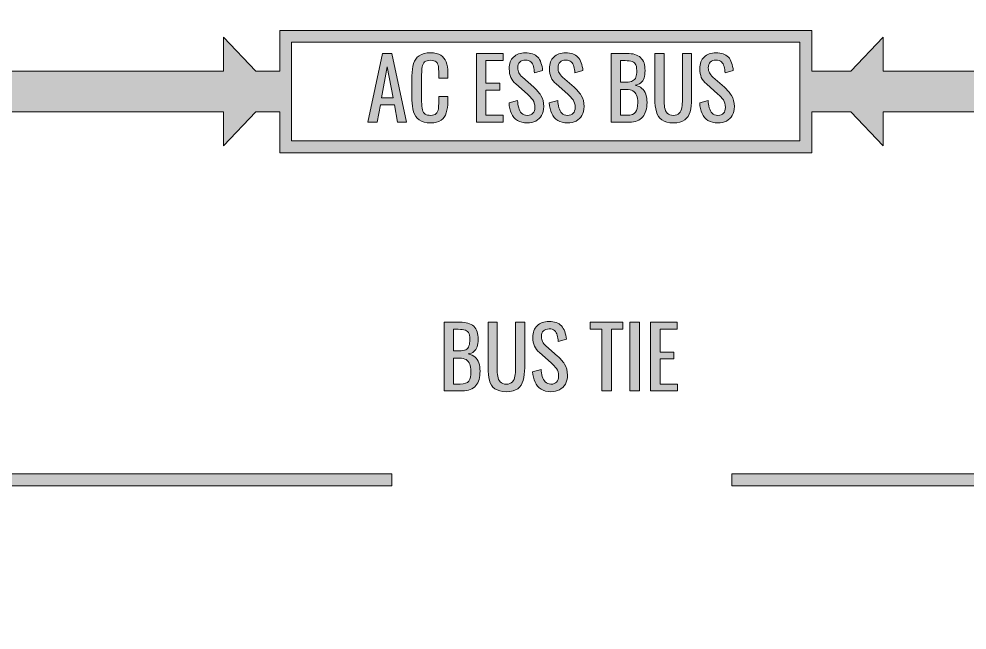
# Model space of a CAD drawing. Header units: inches. Extents: x 290.3 to 322.7, y 391.4 to 401.6.
# Drawn here: x 303.33 to 308.9, y 394.83 to 398.43 of the extents above; entities that cross this region are included whole.
import ezdxf

# ---------------------------------------------------------------- set-up
doc = ezdxf.new("R2010")
doc.units = ezdxf.units.IN
doc.header["$MEASUREMENT"] = 0
doc.layers.add('LINES', color=7, linetype='Continuous')
doc.layers.add('TEXT', color=7, linetype='Continuous')

# ---------------------------------------------------------------- blocks, each defined once
blk = doc.blocks.new('block 255')
at = {"layer": 'LINES'}
h = blk.add_hatch(color=7, dxfattribs=at)
h.dxf.hatch_style = 2
h.paths.add_polyline_path([(314.1815, 397.88), (314.91, 397.88), (314.91, 397.64), (316.35, 397.64), (316.35, 395.75), (307.52, 395.75), (307.52, 395.68), (316.35, 395.68), (316.35, 395.22), (315.44, 395.22), (315.44, 394.83), (315.51, 394.83), (315.51, 395.15), (317.44, 395.15), (317.44, 394.83), (317.51, 394.83), (317.51, 395.22), (316.6, 395.22), (316.6, 397.64), (318.04, 397.64), (318.04, 398.36), (316.6, 398.36), (316.6, 399.09), (316.83, 399.09), (316.48, 399.42), (316.12, 399.09), (316.35, 399.09), (316.35, 398.36), (314.91, 398.36), (314.91, 398.12), (314.1815, 398.12)])
h.paths.add_polyline_path([(312.1815, 398.12), (308.41, 398.12), (308.41, 398.32), (308.22, 398.12), (307.99, 398.12), (307.99, 398.36), (304.86, 398.36), (304.86, 398.12), (304.72, 398.12), (304.53, 398.32), (304.53, 398.12), (298.15, 398.12), (298.15, 398.36), (296.71, 398.36), (296.71, 399.08), (296.95, 399.08), (296.58, 399.43), (296.21, 399.08), (296.46, 399.08), (296.46, 398.36), (295.02, 398.36), (295.02, 397.64), (296.46, 397.64), (296.46, 395.22), (295.55, 395.22), (295.55, 394.83), (295.62, 394.83), (295.62, 395.15), (297.55, 395.15), (297.55, 394.83), (297.62, 394.83), (297.62, 395.22), (296.71, 395.22), (296.71, 395.68), (305.52, 395.68), (305.52, 395.75), (296.71, 395.75), (296.71, 397.64), (298.15, 397.64), (298.15, 397.88), (304.53, 397.88), (304.53, 397.68), (304.72, 397.88), (304.86, 397.88), (304.86, 397.64), (307.99, 397.64), (307.99, 397.88), (308.22, 397.88), (308.41, 397.68), (308.41, 397.88), (312.1815, 397.88)])
h.paths.add_polyline_path([(298.08, 397.71), (295.09, 397.71), (295.09, 398.29), (298.08, 398.29)])
h.paths.add_polyline_path([(307.92, 397.71), (304.93, 397.71), (304.93, 398.29), (307.92, 398.29)])
h.paths.add_polyline_path([(314.98, 397.71), (314.98, 398.29), (317.97, 398.29), (317.97, 397.71)])
at = {"layer": 'LINES', "lineweight": 0}
for points in [[(312.1815, 398.12), (308.41, 398.12), (308.41, 398.32), (308.22, 398.12), (307.99, 398.12), (307.99, 398.36), (304.86, 398.36), (304.86, 398.12), (304.72, 398.12), (304.53, 398.32), (304.53, 398.12), (298.15, 398.12)], [(296.71, 395.68), (305.52, 395.68), (305.52, 395.75), (296.71, 395.75)], [(298.15, 397.88), (304.53, 397.88), (304.53, 397.68), (304.72, 397.88), (304.86, 397.88), (304.86, 397.64), (307.99, 397.64), (307.99, 397.88), (308.22, 397.88), (308.41, 397.68), (308.41, 397.88), (312.1815, 397.88), (312.1815, 398.12)], [(316.35, 395.75), (307.52, 395.75), (307.52, 395.68), (316.35, 395.68)], [(307.92, 397.71), (304.93, 397.71), (304.93, 398.29), (307.92, 398.29), (307.92, 397.71)]]:
    blk.add_lwpolyline(points, dxfattribs=at)
blk = doc.blocks.new('block 254')
at = {"layer": 'LINES'}
blk.add_blockref('block 255', (0, 0), dxfattribs=at)
blk = doc.blocks.new('block 253')
at = {"layer": 'LINES'}
blk.add_blockref('block 254', (0, 0), dxfattribs=at)
blk = doc.blocks.new('block 252')
at = {"layer": 'LINES'}
blk.add_blockref('block 253', (0, 0), dxfattribs=at)
blk = doc.blocks.new('block 267')
at = {"layer": 'TEXT'}
h = blk.add_hatch(color=7, dxfattribs=at)
h.dxf.hatch_style = 2
h.paths.add_polyline_path([(305.3789, 397.8198), (305.4653, 398.2246), (305.5195, 398.2246), (305.606, 397.8198), (305.5527, 397.8198), (305.5342, 397.9219), (305.4517, 397.9219), (305.4321, 397.8198)])
h.paths.add_polyline_path([(305.459, 397.9624), (305.5269, 397.9624), (305.4927, 398.145)])
h = blk.add_hatch(color=7, dxfattribs=at)
h.dxf.hatch_style = 2
edge = h.paths.add_edge_path()
edge.add_spline(control_points=[(305.7466, 397.8154), (305.7183, 397.8154), (305.6958, 397.8213), (305.6802, 397.8335), (305.6641, 397.8452), (305.6533, 397.8613), (305.647, 397.8818), (305.6406, 397.9023), (305.6377, 397.9248), (305.6377, 397.9497), (305.6377, 397.9497), (305.6377, 398.0928), (305.6377, 398.0928), (305.6377, 398.1201), (305.6406, 398.144), (305.647, 398.1646), (305.6533, 398.1846), (305.6641, 398.2002), (305.6802, 398.2114), (305.6958, 398.2227), (305.7183, 398.2285), (305.7466, 398.2285), (305.772, 398.2285), (305.792, 398.2236), (305.8071, 398.2144), (305.8218, 398.2051), (305.8325, 398.1919), (305.8389, 398.1743), (305.8457, 398.1572), (305.8486, 398.1362), (305.8486, 398.1118), (305.8486, 398.1118), (305.8486, 398.0796), (305.8486, 398.0796), (305.8486, 398.0796), (305.7954, 398.0796), (305.7954, 398.0796), (305.7954, 398.0796), (305.7954, 398.1084), (305.7954, 398.1084), (305.7954, 398.1235), (305.7944, 398.1367), (305.793, 398.1479), (305.7915, 398.1597), (305.7876, 398.1685), (305.7808, 398.1748), (305.7739, 398.1812), (305.7627, 398.1841), (305.7471, 398.1841), (305.7314, 398.1841), (305.7197, 398.1807), (305.7124, 398.1743), (305.7051, 398.1675), (305.7002, 398.1577), (305.6982, 398.145), (305.6958, 398.1328), (305.6948, 398.1182), (305.6948, 398.1016), (305.6948, 398.1016), (305.6948, 397.9409), (305.6948, 397.9409), (305.6948, 397.9204), (305.6963, 397.9043), (305.6997, 397.8926), (305.7031, 397.8809), (305.7085, 397.8726), (305.7163, 397.8672), (305.7241, 397.8623), (305.7344, 397.8599), (305.7471, 397.8599), (305.7627, 397.8599), (305.7734, 397.8633), (305.7803, 397.8701), (305.7871, 397.877), (305.791, 397.8862), (305.793, 397.8984), (305.7944, 397.9102), (305.7954, 397.9243), (305.7954, 397.9404), (305.7954, 397.9404), (305.7954, 397.9702), (305.7954, 397.9702), (305.7954, 397.9702), (305.8486, 397.9702), (305.8486, 397.9702), (305.8486, 397.9702), (305.8486, 397.9404), (305.8486, 397.9404), (305.8486, 397.9155), (305.8457, 397.894), (305.8398, 397.875), (305.834, 397.8564), (305.8232, 397.8418), (305.8086, 397.8311), (305.7939, 397.8208), (305.7734, 397.8154), (305.7466, 397.8154)], knot_values=[0, 0, 0, 0, 1, 1, 1, 2, 2, 2, 3, 3, 3, 4, 4, 4, 5, 5, 5, 6, 6, 6, 7, 7, 7, 8, 8, 8, 9, 9, 9, 10, 10, 10, 11, 11, 11, 12, 12, 12, 13, 13, 13, 14, 14, 14, 15, 15, 15, 16, 16, 16, 17, 17, 17, 18, 18, 18, 19, 19, 19, 20, 20, 20, 21, 21, 21, 22, 22, 22, 23, 23, 23, 24, 24, 24, 25, 25, 25, 26, 26, 26, 27, 27, 27, 28, 28, 28, 29, 29, 29, 30, 30, 30, 31, 31, 31, 32, 32, 32, 32], degree=3, periodic=0)
h = blk.add_hatch(color=7, dxfattribs=at)
h.dxf.hatch_style = 2
h.paths.add_polyline_path([(306.0176, 397.8198), (306.0176, 398.2246), (306.1738, 398.2246), (306.1738, 398.1826), (306.0732, 398.1826), (306.0732, 398.0488), (306.1553, 398.0488), (306.1553, 398.0088), (306.0732, 398.0088), (306.0732, 397.8604), (306.1748, 397.8604), (306.1748, 397.8198)])
h = blk.add_hatch(color=7, dxfattribs=at)
h.dxf.hatch_style = 2
edge = h.paths.add_edge_path()
edge.add_spline(control_points=[(306.3164, 397.8154), (306.293, 397.8154), (306.2734, 397.8203), (306.2578, 397.8306), (306.2422, 397.8403), (306.2305, 397.854), (306.2227, 397.8716), (306.2148, 397.8896), (306.21, 397.9102), (306.209, 397.9331), (306.209, 397.9331), (306.2588, 397.9468), (306.2588, 397.9468), (306.2598, 397.9326), (306.2617, 397.9185), (306.2656, 397.9053), (306.2686, 397.8921), (306.2744, 397.8809), (306.2822, 397.8726), (306.291, 397.8643), (306.3018, 397.8599), (306.3164, 397.8599), (306.3311, 397.8599), (306.3418, 397.8638), (306.3496, 397.8721), (306.3574, 397.8804), (306.3604, 397.8921), (306.3604, 397.9072), (306.3604, 397.9258), (306.3564, 397.9404), (306.3486, 397.9517), (306.3398, 397.9629), (306.3291, 397.9741), (306.3164, 397.9854), (306.3164, 397.9854), (306.249, 398.0454), (306.249, 398.0454), (306.2354, 398.0571), (306.2256, 398.0698), (306.2188, 398.0835), (306.2129, 398.0972), (306.21, 398.1143), (306.21, 398.1348), (306.21, 398.1646), (306.2178, 398.1875), (306.2354, 398.2036), (306.252, 398.2202), (306.2754, 398.2285), (306.3047, 398.2285), (306.3203, 398.2285), (306.335, 398.2261), (306.3467, 398.2222), (306.3594, 398.2178), (306.3691, 398.2114), (306.3779, 398.2026), (306.3857, 398.1943), (306.3926, 398.1831), (306.3965, 398.1699), (306.4014, 398.1567), (306.4053, 398.1416), (306.4062, 398.124), (306.4062, 398.124), (306.3584, 398.1108), (306.3584, 398.1108), (306.3574, 398.124), (306.3555, 398.1362), (306.3525, 398.1475), (306.3496, 398.1587), (306.3447, 398.168), (306.3369, 398.1748), (306.3291, 398.1816), (306.3184, 398.1851), (306.3047, 398.1851), (306.291, 398.1851), (306.2803, 398.1812), (306.2715, 398.1733), (306.2637, 398.166), (306.2598, 398.1548), (306.2598, 398.1401), (306.2598, 398.1279), (306.2627, 398.1177), (306.2666, 398.1099), (306.2705, 398.1021), (306.2773, 398.0938), (306.2871, 398.0854), (306.2871, 398.0854), (306.3555, 398.0254), (306.3555, 398.0254), (306.3701, 398.0122), (306.3838, 397.9961), (306.3955, 397.9775), (306.4072, 397.959), (306.4131, 397.937), (306.4131, 397.9116), (306.4131, 397.8916), (306.4092, 397.8745), (306.4004, 397.8599), (306.3926, 397.8457), (306.3809, 397.8345), (306.3662, 397.8267), (306.3516, 397.8193), (306.335, 397.8154), (306.3164, 397.8154)], knot_values=[0, 0, 0, 0, 1, 1, 1, 2, 2, 2, 3, 3, 3, 4, 4, 4, 5, 5, 5, 6, 6, 6, 7, 7, 7, 8, 8, 8, 9, 9, 9, 10, 10, 10, 11, 11, 11, 12, 12, 12, 13, 13, 13, 14, 14, 14, 15, 15, 15, 16, 16, 16, 17, 17, 17, 18, 18, 18, 19, 19, 19, 20, 20, 20, 21, 21, 21, 22, 22, 22, 23, 23, 23, 24, 24, 24, 25, 25, 25, 26, 26, 26, 27, 27, 27, 28, 28, 28, 29, 29, 29, 30, 30, 30, 31, 31, 31, 32, 32, 32, 33, 33, 33, 34, 34, 34, 34], degree=3, periodic=0)
h = blk.add_hatch(color=7, dxfattribs=at)
h.dxf.hatch_style = 2
edge = h.paths.add_edge_path()
edge.add_spline(control_points=[(306.5527, 397.8154), (306.5293, 397.8154), (306.5107, 397.8203), (306.4951, 397.8306), (306.4795, 397.8403), (306.4678, 397.854), (306.46, 397.8716), (306.4512, 397.8896), (306.4473, 397.9102), (306.4453, 397.9331), (306.4453, 397.9331), (306.4951, 397.9468), (306.4951, 397.9468), (306.4961, 397.9326), (306.499, 397.9185), (306.502, 397.9053), (306.5059, 397.8921), (306.5117, 397.8809), (306.5195, 397.8726), (306.5273, 397.8643), (306.5391, 397.8599), (306.5527, 397.8599), (306.5674, 397.8599), (306.5791, 397.8638), (306.5859, 397.8721), (306.5938, 397.8804), (306.5977, 397.8921), (306.5977, 397.9072), (306.5977, 397.9258), (306.5938, 397.9404), (306.585, 397.9517), (306.5771, 397.9629), (306.5664, 397.9741), (306.5537, 397.9854), (306.5537, 397.9854), (306.4854, 398.0454), (306.4854, 398.0454), (306.4727, 398.0571), (306.4619, 398.0698), (306.4561, 398.0835), (306.4492, 398.0972), (306.4463, 398.1143), (306.4463, 398.1348), (306.4463, 398.1646), (306.4551, 398.1875), (306.4717, 398.2036), (306.4893, 398.2202), (306.5117, 398.2285), (306.542, 398.2285), (306.5576, 398.2285), (306.5713, 398.2261), (306.584, 398.2222), (306.5957, 398.2178), (306.6064, 398.2114), (306.6143, 398.2026), (306.6221, 398.1943), (306.6289, 398.1831), (306.6338, 398.1699), (306.6387, 398.1567), (306.6416, 398.1416), (306.6436, 398.124), (306.6436, 398.124), (306.5957, 398.1108), (306.5957, 398.1108), (306.5947, 398.124), (306.5928, 398.1362), (306.5898, 398.1475), (306.5869, 398.1587), (306.5811, 398.168), (306.5742, 398.1748), (306.5664, 398.1816), (306.5557, 398.1851), (306.542, 398.1851), (306.5273, 398.1851), (306.5166, 398.1812), (306.5088, 398.1733), (306.501, 398.166), (306.4971, 398.1548), (306.4971, 398.1401), (306.4971, 398.1279), (306.499, 398.1177), (306.5029, 398.1099), (306.5078, 398.1021), (306.5146, 398.0938), (306.5234, 398.0854), (306.5234, 398.0854), (306.5918, 398.0254), (306.5918, 398.0254), (306.6074, 398.0122), (306.6211, 397.9961), (306.6328, 397.9775), (306.6445, 397.959), (306.6504, 397.937), (306.6504, 397.9116), (306.6504, 397.8916), (306.6455, 397.8745), (306.6377, 397.8599), (306.6289, 397.8457), (306.6182, 397.8345), (306.6035, 397.8267), (306.5889, 397.8193), (306.5723, 397.8154), (306.5527, 397.8154)], knot_values=[0, 0, 0, 0, 1, 1, 1, 2, 2, 2, 3, 3, 3, 4, 4, 4, 5, 5, 5, 6, 6, 6, 7, 7, 7, 8, 8, 8, 9, 9, 9, 10, 10, 10, 11, 11, 11, 12, 12, 12, 13, 13, 13, 14, 14, 14, 15, 15, 15, 16, 16, 16, 17, 17, 17, 18, 18, 18, 19, 19, 19, 20, 20, 20, 21, 21, 21, 22, 22, 22, 23, 23, 23, 24, 24, 24, 25, 25, 25, 26, 26, 26, 27, 27, 27, 28, 28, 28, 29, 29, 29, 30, 30, 30, 31, 31, 31, 32, 32, 32, 33, 33, 33, 34, 34, 34, 34], degree=3, periodic=0)
h = blk.add_hatch(color=7, dxfattribs=at)
h.dxf.hatch_style = 2
edge = h.paths.add_edge_path()
edge.add_spline(control_points=[(306.8086, 397.8198), (306.8086, 397.8198), (306.8086, 398.2246), (306.8086, 398.2246), (306.8086, 398.2246), (306.9014, 398.2246), (306.9014, 398.2246), (306.9199, 398.2246), (306.9355, 398.2227), (306.9492, 398.2188), (306.9619, 398.2148), (306.9736, 398.2085), (306.9824, 398.2002), (306.9912, 398.1919), (306.998, 398.1816), (307.0029, 398.1685), (307.0068, 398.1558), (307.0088, 398.1406), (307.0088, 398.1235), (307.0088, 398.1064), (307.0068, 398.0923), (307.0029, 398.0801), (306.999, 398.0679), (306.9922, 398.0581), (306.9834, 398.0513), (306.9756, 398.0444), (306.9648, 398.04), (306.9512, 398.0376), (306.9678, 398.0342), (306.9805, 398.0278), (306.9902, 398.019), (307.001, 398.0103), (307.0078, 397.999), (307.0127, 397.9849), (307.0176, 397.9712), (307.0205, 397.9546), (307.0205, 397.9355), (307.0205, 397.918), (307.0186, 397.9023), (307.0137, 397.8877), (307.0098, 397.8735), (307.0039, 397.8613), (306.9951, 397.8516), (306.9873, 397.8413), (306.9756, 397.8335), (306.9629, 397.8281), (306.9492, 397.8228), (306.9346, 397.8198), (306.916, 397.8198), (306.916, 397.8198), (306.8086, 397.8198), (306.8086, 397.8198)], knot_values=[0, 0, 0, 0, 1, 1, 1, 2, 2, 2, 3, 3, 3, 4, 4, 4, 5, 5, 5, 6, 6, 6, 7, 7, 7, 8, 8, 8, 9, 9, 9, 10, 10, 10, 11, 11, 11, 12, 12, 12, 13, 13, 13, 14, 14, 14, 15, 15, 15, 16, 16, 16, 17, 17, 17, 17], degree=3, periodic=0)
edge = h.paths.add_edge_path()
edge.add_spline(control_points=[(306.8643, 398.0557), (306.8643, 398.0557), (306.8984, 398.0557), (306.8984, 398.0557), (306.9141, 398.0557), (306.9268, 398.0581), (306.9355, 398.0625), (306.9443, 398.0669), (306.9512, 398.0742), (306.9551, 398.0845), (306.958, 398.0942), (306.96, 398.1074), (306.96, 398.1235), (306.96, 398.1421), (306.957, 398.1553), (306.9512, 398.1641), (306.9463, 398.1724), (306.9375, 398.1772), (306.9248, 398.1797), (306.9131, 398.1816), (306.8975, 398.1826), (306.8779, 398.1826), (306.8779, 398.1826), (306.8643, 398.1826), (306.8643, 398.1826), (306.8643, 398.1826), (306.8643, 398.0557), (306.8643, 398.0557)], knot_values=[0, 0, 0, 0, 1, 1, 1, 2, 2, 2, 3, 3, 3, 4, 4, 4, 5, 5, 5, 6, 6, 6, 7, 7, 7, 8, 8, 8, 9, 9, 9, 9], degree=3, periodic=0)
edge = h.paths.add_edge_path()
edge.add_spline(control_points=[(306.8643, 397.8604), (306.8643, 397.8604), (306.9023, 397.8604), (306.9023, 397.8604), (306.9277, 397.8604), (306.9453, 397.8662), (306.9531, 397.8779), (306.9619, 397.8901), (306.9658, 397.9092), (306.9658, 397.9355), (306.9658, 397.9521), (306.9639, 397.9668), (306.959, 397.978), (306.9551, 397.9897), (306.9473, 397.998), (306.9375, 398.0039), (306.9277, 398.0098), (306.915, 398.0127), (306.8984, 398.0127), (306.8984, 398.0127), (306.8643, 398.0127), (306.8643, 398.0127), (306.8643, 398.0127), (306.8643, 397.8604), (306.8643, 397.8604)], knot_values=[0, 0, 0, 0, 1, 1, 1, 2, 2, 2, 3, 3, 3, 4, 4, 4, 5, 5, 5, 6, 6, 6, 7, 7, 7, 8, 8, 8, 8], degree=3, periodic=0)
h = blk.add_hatch(color=7, dxfattribs=at)
h.dxf.hatch_style = 2
edge = h.paths.add_edge_path()
edge.add_spline(control_points=[(307.1748, 397.8154), (307.1455, 397.8154), (307.123, 397.8213), (307.1074, 397.833), (307.0918, 397.8447), (307.0811, 397.8608), (307.0752, 397.8818), (307.0693, 397.9033), (307.0664, 397.9282), (307.0664, 397.9565), (307.0664, 397.9565), (307.0664, 398.2246), (307.0664, 398.2246), (307.0664, 398.2246), (307.1211, 398.2246), (307.1211, 398.2246), (307.1211, 398.2246), (307.1211, 397.9536), (307.1211, 397.9536), (307.1211, 397.9365), (307.1221, 397.9204), (307.124, 397.9062), (307.127, 397.8921), (307.1318, 397.8809), (307.1396, 397.8726), (307.1475, 397.8638), (307.1592, 397.8599), (307.1748, 397.8599), (307.1904, 397.8599), (307.2031, 397.8638), (307.21, 397.8726), (307.2178, 397.8809), (307.2227, 397.8921), (307.2256, 397.9062), (307.2275, 397.9204), (307.2285, 397.9365), (307.2285, 397.9536), (307.2285, 397.9536), (307.2285, 398.2246), (307.2285, 398.2246), (307.2285, 398.2246), (307.2822, 398.2246), (307.2822, 398.2246), (307.2822, 398.2246), (307.2822, 397.9565), (307.2822, 397.9565), (307.2822, 397.9282), (307.2793, 397.9033), (307.2734, 397.8818), (307.2686, 397.8608), (307.2578, 397.8447), (307.2422, 397.833), (307.2266, 397.8213), (307.2041, 397.8154), (307.1748, 397.8154)], knot_values=[0, 0, 0, 0, 1, 1, 1, 2, 2, 2, 3, 3, 3, 4, 4, 4, 5, 5, 5, 6, 6, 6, 7, 7, 7, 8, 8, 8, 9, 9, 9, 10, 10, 10, 11, 11, 11, 12, 12, 12, 13, 13, 13, 14, 14, 14, 15, 15, 15, 16, 16, 16, 17, 17, 17, 18, 18, 18, 18], degree=3, periodic=0)
h = blk.add_hatch(color=7, dxfattribs=at)
h.dxf.hatch_style = 2
edge = h.paths.add_edge_path()
edge.add_spline(control_points=[(307.4375, 397.8154), (307.4141, 397.8154), (307.3945, 397.8203), (307.3789, 397.8306), (307.3633, 397.8403), (307.3516, 397.854), (307.3438, 397.8716), (307.3359, 397.8896), (307.3311, 397.9102), (307.3301, 397.9331), (307.3301, 397.9331), (307.3799, 397.9468), (307.3799, 397.9468), (307.3809, 397.9326), (307.3828, 397.9185), (307.3867, 397.9053), (307.3896, 397.8921), (307.3955, 397.8809), (307.4033, 397.8726), (307.4121, 397.8643), (307.4229, 397.8599), (307.4375, 397.8599), (307.4521, 397.8599), (307.4629, 397.8638), (307.4707, 397.8721), (307.4785, 397.8804), (307.4814, 397.8921), (307.4814, 397.9072), (307.4814, 397.9258), (307.4775, 397.9404), (307.4697, 397.9517), (307.4609, 397.9629), (307.4502, 397.9741), (307.4375, 397.9854), (307.4375, 397.9854), (307.3701, 398.0454), (307.3701, 398.0454), (307.3564, 398.0571), (307.3467, 398.0698), (307.3398, 398.0835), (307.334, 398.0972), (307.3311, 398.1143), (307.3311, 398.1348), (307.3311, 398.1646), (307.3389, 398.1875), (307.3564, 398.2036), (307.373, 398.2202), (307.3965, 398.2285), (307.4258, 398.2285), (307.4414, 398.2285), (307.4561, 398.2261), (307.4678, 398.2222), (307.4805, 398.2178), (307.4902, 398.2114), (307.499, 398.2026), (307.5068, 398.1943), (307.5137, 398.1831), (307.5176, 398.1699), (307.5225, 398.1567), (307.5264, 398.1416), (307.5273, 398.124), (307.5273, 398.124), (307.4795, 398.1108), (307.4795, 398.1108), (307.4785, 398.124), (307.4766, 398.1362), (307.4736, 398.1475), (307.4707, 398.1587), (307.4658, 398.168), (307.458, 398.1748), (307.4502, 398.1816), (307.4395, 398.1851), (307.4258, 398.1851), (307.4121, 398.1851), (307.4014, 398.1812), (307.3926, 398.1733), (307.3848, 398.166), (307.3809, 398.1548), (307.3809, 398.1401), (307.3809, 398.1279), (307.3838, 398.1177), (307.3877, 398.1099), (307.3916, 398.1021), (307.3984, 398.0938), (307.4082, 398.0854), (307.4082, 398.0854), (307.4766, 398.0254), (307.4766, 398.0254), (307.4912, 398.0122), (307.5049, 397.9961), (307.5166, 397.9775), (307.5283, 397.959), (307.5342, 397.937), (307.5342, 397.9116), (307.5342, 397.8916), (307.5303, 397.8745), (307.5215, 397.8599), (307.5137, 397.8457), (307.502, 397.8345), (307.4873, 397.8267), (307.4727, 397.8193), (307.4561, 397.8154), (307.4375, 397.8154)], knot_values=[0, 0, 0, 0, 1, 1, 1, 2, 2, 2, 3, 3, 3, 4, 4, 4, 5, 5, 5, 6, 6, 6, 7, 7, 7, 8, 8, 8, 9, 9, 9, 10, 10, 10, 11, 11, 11, 12, 12, 12, 13, 13, 13, 14, 14, 14, 15, 15, 15, 16, 16, 16, 17, 17, 17, 18, 18, 18, 19, 19, 19, 20, 20, 20, 21, 21, 21, 22, 22, 22, 23, 23, 23, 24, 24, 24, 25, 25, 25, 26, 26, 26, 27, 27, 27, 28, 28, 28, 29, 29, 29, 30, 30, 30, 31, 31, 31, 32, 32, 32, 33, 33, 33, 34, 34, 34, 34], degree=3, periodic=0)
at = {"layer": 'TEXT', "lineweight": 0}
for points in [[(305.3789, 397.8198), (305.4653, 398.2246), (305.5195, 398.2246), (305.606, 397.8198), (305.5527, 397.8198), (305.5342, 397.9219), (305.4517, 397.9219), (305.4321, 397.8198), (305.3789, 397.8198)], [(306.0176, 397.8198), (306.0176, 398.2246), (306.1738, 398.2246), (306.1738, 398.1826), (306.0732, 398.1826), (306.0732, 398.0488), (306.1553, 398.0488), (306.1553, 398.0088), (306.0732, 398.0088), (306.0732, 397.8604), (306.1748, 397.8604), (306.1748, 397.8198), (306.0176, 397.8198)], [(305.459, 397.9624), (305.5269, 397.9624), (305.4927, 398.145), (305.459, 397.9624)]]:
    blk.add_lwpolyline(points, dxfattribs=at)
for points, knots in [([(305.7466, 397.8154), (305.7183, 397.8154), (305.6958, 397.8213), (305.6802, 397.8335), (305.6641, 397.8452), (305.6533, 397.8613), (305.647, 397.8818), (305.6406, 397.9023), (305.6377, 397.9248), (305.6377, 397.9497), (305.6377, 397.9497), (305.6377, 398.0928), (305.6377, 398.0928), (305.6377, 398.1201), (305.6406, 398.144), (305.647, 398.1646), (305.6533, 398.1846), (305.6641, 398.2002), (305.6802, 398.2114), (305.6958, 398.2227), (305.7183, 398.2285), (305.7466, 398.2285), (305.772, 398.2285), (305.792, 398.2236), (305.8071, 398.2144), (305.8218, 398.2051), (305.8325, 398.1919), (305.8389, 398.1743), (305.8457, 398.1572), (305.8486, 398.1362), (305.8486, 398.1118), (305.8486, 398.1118), (305.8486, 398.0796), (305.8486, 398.0796), (305.8486, 398.0796), (305.7954, 398.0796), (305.7954, 398.0796), (305.7954, 398.0796), (305.7954, 398.1084), (305.7954, 398.1084), (305.7954, 398.1235), (305.7944, 398.1367), (305.793, 398.1479), (305.7915, 398.1597), (305.7876, 398.1685), (305.7808, 398.1748), (305.7739, 398.1812), (305.7627, 398.1841), (305.7471, 398.1841), (305.7314, 398.1841), (305.7197, 398.1807), (305.7124, 398.1743), (305.7051, 398.1675), (305.7002, 398.1577), (305.6982, 398.145), (305.6958, 398.1328), (305.6948, 398.1182), (305.6948, 398.1016), (305.6948, 398.1016), (305.6948, 397.9409), (305.6948, 397.9409), (305.6948, 397.9204), (305.6963, 397.9043), (305.6997, 397.8926), (305.7031, 397.8809), (305.7085, 397.8726), (305.7163, 397.8672), (305.7241, 397.8623), (305.7344, 397.8599), (305.7471, 397.8599), (305.7627, 397.8599), (305.7734, 397.8633), (305.7803, 397.8701), (305.7871, 397.877), (305.791, 397.8862), (305.793, 397.8984), (305.7944, 397.9102), (305.7954, 397.9243), (305.7954, 397.9404), (305.7954, 397.9404), (305.7954, 397.9702), (305.7954, 397.9702), (305.7954, 397.9702), (305.8486, 397.9702), (305.8486, 397.9702), (305.8486, 397.9702), (305.8486, 397.9404), (305.8486, 397.9404), (305.8486, 397.9155), (305.8457, 397.894), (305.8398, 397.875), (305.834, 397.8564), (305.8232, 397.8418), (305.8086, 397.8311), (305.7939, 397.8208), (305.7734, 397.8154), (305.7466, 397.8154)], [0, 0, 0, 0, 1, 1, 1, 2, 2, 2, 3, 3, 3, 4, 4, 4, 5, 5, 5, 6, 6, 6, 7, 7, 7, 8, 8, 8, 9, 9, 9, 10, 10, 10, 11, 11, 11, 12, 12, 12, 13, 13, 13, 14, 14, 14, 15, 15, 15, 16, 16, 16, 17, 17, 17, 18, 18, 18, 19, 19, 19, 20, 20, 20, 21, 21, 21, 22, 22, 22, 23, 23, 23, 24, 24, 24, 25, 25, 25, 26, 26, 26, 27, 27, 27, 28, 28, 28, 29, 29, 29, 30, 30, 30, 31, 31, 31, 32, 32, 32, 32]), ([(306.3164, 397.8154), (306.293, 397.8154), (306.2734, 397.8203), (306.2578, 397.8306), (306.2422, 397.8403), (306.2305, 397.854), (306.2227, 397.8716), (306.2148, 397.8896), (306.21, 397.9102), (306.209, 397.9331), (306.209, 397.9331), (306.2588, 397.9468), (306.2588, 397.9468), (306.2598, 397.9326), (306.2617, 397.9185), (306.2656, 397.9053), (306.2686, 397.8921), (306.2744, 397.8809), (306.2822, 397.8726), (306.291, 397.8643), (306.3018, 397.8599), (306.3164, 397.8599), (306.3311, 397.8599), (306.3418, 397.8638), (306.3496, 397.8721), (306.3574, 397.8804), (306.3604, 397.8921), (306.3604, 397.9072), (306.3604, 397.9258), (306.3564, 397.9404), (306.3486, 397.9517), (306.3398, 397.9629), (306.3291, 397.9741), (306.3164, 397.9854), (306.3164, 397.9854), (306.249, 398.0454), (306.249, 398.0454), (306.2354, 398.0571), (306.2256, 398.0698), (306.2188, 398.0835), (306.2129, 398.0972), (306.21, 398.1143), (306.21, 398.1348), (306.21, 398.1646), (306.2178, 398.1875), (306.2354, 398.2036), (306.252, 398.2202), (306.2754, 398.2285), (306.3047, 398.2285), (306.3203, 398.2285), (306.335, 398.2261), (306.3467, 398.2222), (306.3594, 398.2178), (306.3691, 398.2114), (306.3779, 398.2026), (306.3857, 398.1943), (306.3926, 398.1831), (306.3965, 398.1699), (306.4014, 398.1567), (306.4053, 398.1416), (306.4062, 398.124), (306.4062, 398.124), (306.3584, 398.1108), (306.3584, 398.1108), (306.3574, 398.124), (306.3555, 398.1362), (306.3525, 398.1475), (306.3496, 398.1587), (306.3447, 398.168), (306.3369, 398.1748), (306.3291, 398.1816), (306.3184, 398.1851), (306.3047, 398.1851), (306.291, 398.1851), (306.2803, 398.1812), (306.2715, 398.1733), (306.2637, 398.166), (306.2598, 398.1548), (306.2598, 398.1401), (306.2598, 398.1279), (306.2627, 398.1177), (306.2666, 398.1099), (306.2705, 398.1021), (306.2773, 398.0938), (306.2871, 398.0854), (306.2871, 398.0854), (306.3555, 398.0254), (306.3555, 398.0254), (306.3701, 398.0122), (306.3838, 397.9961), (306.3955, 397.9775), (306.4072, 397.959), (306.4131, 397.937), (306.4131, 397.9116), (306.4131, 397.8916), (306.4092, 397.8745), (306.4004, 397.8599), (306.3926, 397.8457), (306.3809, 397.8345), (306.3662, 397.8267), (306.3516, 397.8193), (306.335, 397.8154), (306.3164, 397.8154)], [0, 0, 0, 0, 1, 1, 1, 2, 2, 2, 3, 3, 3, 4, 4, 4, 5, 5, 5, 6, 6, 6, 7, 7, 7, 8, 8, 8, 9, 9, 9, 10, 10, 10, 11, 11, 11, 12, 12, 12, 13, 13, 13, 14, 14, 14, 15, 15, 15, 16, 16, 16, 17, 17, 17, 18, 18, 18, 19, 19, 19, 20, 20, 20, 21, 21, 21, 22, 22, 22, 23, 23, 23, 24, 24, 24, 25, 25, 25, 26, 26, 26, 27, 27, 27, 28, 28, 28, 29, 29, 29, 30, 30, 30, 31, 31, 31, 32, 32, 32, 33, 33, 33, 34, 34, 34, 34]), ([(306.5527, 397.8154), (306.5293, 397.8154), (306.5107, 397.8203), (306.4951, 397.8306), (306.4795, 397.8403), (306.4678, 397.854), (306.46, 397.8716), (306.4512, 397.8896), (306.4473, 397.9102), (306.4453, 397.9331), (306.4453, 397.9331), (306.4951, 397.9468), (306.4951, 397.9468), (306.4961, 397.9326), (306.499, 397.9185), (306.502, 397.9053), (306.5059, 397.8921), (306.5117, 397.8809), (306.5195, 397.8726), (306.5273, 397.8643), (306.5391, 397.8599), (306.5527, 397.8599), (306.5674, 397.8599), (306.5791, 397.8638), (306.5859, 397.8721), (306.5938, 397.8804), (306.5977, 397.8921), (306.5977, 397.9072), (306.5977, 397.9258), (306.5938, 397.9404), (306.585, 397.9517), (306.5771, 397.9629), (306.5664, 397.9741), (306.5537, 397.9854), (306.5537, 397.9854), (306.4854, 398.0454), (306.4854, 398.0454), (306.4727, 398.0571), (306.4619, 398.0698), (306.4561, 398.0835), (306.4492, 398.0972), (306.4463, 398.1143), (306.4463, 398.1348), (306.4463, 398.1646), (306.4551, 398.1875), (306.4717, 398.2036), (306.4893, 398.2202), (306.5117, 398.2285), (306.542, 398.2285), (306.5576, 398.2285), (306.5713, 398.2261), (306.584, 398.2222), (306.5957, 398.2178), (306.6064, 398.2114), (306.6143, 398.2026), (306.6221, 398.1943), (306.6289, 398.1831), (306.6338, 398.1699), (306.6387, 398.1567), (306.6416, 398.1416), (306.6436, 398.124), (306.6436, 398.124), (306.5957, 398.1108), (306.5957, 398.1108), (306.5947, 398.124), (306.5928, 398.1362), (306.5898, 398.1475), (306.5869, 398.1587), (306.5811, 398.168), (306.5742, 398.1748), (306.5664, 398.1816), (306.5557, 398.1851), (306.542, 398.1851), (306.5273, 398.1851), (306.5166, 398.1812), (306.5088, 398.1733), (306.501, 398.166), (306.4971, 398.1548), (306.4971, 398.1401), (306.4971, 398.1279), (306.499, 398.1177), (306.5029, 398.1099), (306.5078, 398.1021), (306.5146, 398.0938), (306.5234, 398.0854), (306.5234, 398.0854), (306.5918, 398.0254), (306.5918, 398.0254), (306.6074, 398.0122), (306.6211, 397.9961), (306.6328, 397.9775), (306.6445, 397.959), (306.6504, 397.937), (306.6504, 397.9116), (306.6504, 397.8916), (306.6455, 397.8745), (306.6377, 397.8599), (306.6289, 397.8457), (306.6182, 397.8345), (306.6035, 397.8267), (306.5889, 397.8193), (306.5723, 397.8154), (306.5527, 397.8154)], [0, 0, 0, 0, 1, 1, 1, 2, 2, 2, 3, 3, 3, 4, 4, 4, 5, 5, 5, 6, 6, 6, 7, 7, 7, 8, 8, 8, 9, 9, 9, 10, 10, 10, 11, 11, 11, 12, 12, 12, 13, 13, 13, 14, 14, 14, 15, 15, 15, 16, 16, 16, 17, 17, 17, 18, 18, 18, 19, 19, 19, 20, 20, 20, 21, 21, 21, 22, 22, 22, 23, 23, 23, 24, 24, 24, 25, 25, 25, 26, 26, 26, 27, 27, 27, 28, 28, 28, 29, 29, 29, 30, 30, 30, 31, 31, 31, 32, 32, 32, 33, 33, 33, 34, 34, 34, 34]), ([(306.8086, 397.8198), (306.8086, 397.8198), (306.8086, 398.2246), (306.8086, 398.2246), (306.8086, 398.2246), (306.9014, 398.2246), (306.9014, 398.2246), (306.9199, 398.2246), (306.9355, 398.2227), (306.9492, 398.2188), (306.9619, 398.2148), (306.9736, 398.2085), (306.9824, 398.2002), (306.9912, 398.1919), (306.998, 398.1816), (307.0029, 398.1685), (307.0068, 398.1558), (307.0088, 398.1406), (307.0088, 398.1235), (307.0088, 398.1064), (307.0068, 398.0923), (307.0029, 398.0801), (306.999, 398.0679), (306.9922, 398.0581), (306.9834, 398.0513), (306.9756, 398.0444), (306.9648, 398.04), (306.9512, 398.0376), (306.9678, 398.0342), (306.9805, 398.0278), (306.9902, 398.019), (307.001, 398.0103), (307.0078, 397.999), (307.0127, 397.9849), (307.0176, 397.9712), (307.0205, 397.9546), (307.0205, 397.9355), (307.0205, 397.918), (307.0186, 397.9023), (307.0137, 397.8877), (307.0098, 397.8735), (307.0039, 397.8613), (306.9951, 397.8516), (306.9873, 397.8413), (306.9756, 397.8335), (306.9629, 397.8281), (306.9492, 397.8228), (306.9346, 397.8198), (306.916, 397.8198), (306.916, 397.8198), (306.8086, 397.8198), (306.8086, 397.8198)], [0, 0, 0, 0, 1, 1, 1, 2, 2, 2, 3, 3, 3, 4, 4, 4, 5, 5, 5, 6, 6, 6, 7, 7, 7, 8, 8, 8, 9, 9, 9, 10, 10, 10, 11, 11, 11, 12, 12, 12, 13, 13, 13, 14, 14, 14, 15, 15, 15, 16, 16, 16, 17, 17, 17, 17]), ([(306.8643, 398.0557), (306.8643, 398.0557), (306.8984, 398.0557), (306.8984, 398.0557), (306.9141, 398.0557), (306.9268, 398.0581), (306.9355, 398.0625), (306.9443, 398.0669), (306.9512, 398.0742), (306.9551, 398.0845), (306.958, 398.0942), (306.96, 398.1074), (306.96, 398.1235), (306.96, 398.1421), (306.957, 398.1553), (306.9512, 398.1641), (306.9463, 398.1724), (306.9375, 398.1772), (306.9248, 398.1797), (306.9131, 398.1816), (306.8975, 398.1826), (306.8779, 398.1826), (306.8779, 398.1826), (306.8643, 398.1826), (306.8643, 398.1826), (306.8643, 398.1826), (306.8643, 398.0557), (306.8643, 398.0557)], [0, 0, 0, 0, 1, 1, 1, 2, 2, 2, 3, 3, 3, 4, 4, 4, 5, 5, 5, 6, 6, 6, 7, 7, 7, 8, 8, 8, 9, 9, 9, 9]), ([(307.1748, 397.8154), (307.1455, 397.8154), (307.123, 397.8213), (307.1074, 397.833), (307.0918, 397.8447), (307.0811, 397.8608), (307.0752, 397.8818), (307.0693, 397.9033), (307.0664, 397.9282), (307.0664, 397.9565), (307.0664, 397.9565), (307.0664, 398.2246), (307.0664, 398.2246), (307.0664, 398.2246), (307.1211, 398.2246), (307.1211, 398.2246), (307.1211, 398.2246), (307.1211, 397.9536), (307.1211, 397.9536), (307.1211, 397.9365), (307.1221, 397.9204), (307.124, 397.9062), (307.127, 397.8921), (307.1318, 397.8809), (307.1396, 397.8726), (307.1475, 397.8638), (307.1592, 397.8599), (307.1748, 397.8599), (307.1904, 397.8599), (307.2031, 397.8638), (307.21, 397.8726), (307.2178, 397.8809), (307.2227, 397.8921), (307.2256, 397.9062), (307.2275, 397.9204), (307.2285, 397.9365), (307.2285, 397.9536), (307.2285, 397.9536), (307.2285, 398.2246), (307.2285, 398.2246), (307.2285, 398.2246), (307.2822, 398.2246), (307.2822, 398.2246), (307.2822, 398.2246), (307.2822, 397.9565), (307.2822, 397.9565), (307.2822, 397.9282), (307.2793, 397.9033), (307.2734, 397.8818), (307.2686, 397.8608), (307.2578, 397.8447), (307.2422, 397.833), (307.2266, 397.8213), (307.2041, 397.8154), (307.1748, 397.8154)], [0, 0, 0, 0, 1, 1, 1, 2, 2, 2, 3, 3, 3, 4, 4, 4, 5, 5, 5, 6, 6, 6, 7, 7, 7, 8, 8, 8, 9, 9, 9, 10, 10, 10, 11, 11, 11, 12, 12, 12, 13, 13, 13, 14, 14, 14, 15, 15, 15, 16, 16, 16, 17, 17, 17, 18, 18, 18, 18]), ([(307.4375, 397.8154), (307.4141, 397.8154), (307.3945, 397.8203), (307.3789, 397.8306), (307.3633, 397.8403), (307.3516, 397.854), (307.3438, 397.8716), (307.3359, 397.8896), (307.3311, 397.9102), (307.3301, 397.9331), (307.3301, 397.9331), (307.3799, 397.9468), (307.3799, 397.9468), (307.3809, 397.9326), (307.3828, 397.9185), (307.3867, 397.9053), (307.3896, 397.8921), (307.3955, 397.8809), (307.4033, 397.8726), (307.4121, 397.8643), (307.4229, 397.8599), (307.4375, 397.8599), (307.4521, 397.8599), (307.4629, 397.8638), (307.4707, 397.8721), (307.4785, 397.8804), (307.4814, 397.8921), (307.4814, 397.9072), (307.4814, 397.9258), (307.4775, 397.9404), (307.4697, 397.9517), (307.4609, 397.9629), (307.4502, 397.9741), (307.4375, 397.9854), (307.4375, 397.9854), (307.3701, 398.0454), (307.3701, 398.0454), (307.3564, 398.0571), (307.3467, 398.0698), (307.3398, 398.0835), (307.334, 398.0972), (307.3311, 398.1143), (307.3311, 398.1348), (307.3311, 398.1646), (307.3389, 398.1875), (307.3564, 398.2036), (307.373, 398.2202), (307.3965, 398.2285), (307.4258, 398.2285), (307.4414, 398.2285), (307.4561, 398.2261), (307.4678, 398.2222), (307.4805, 398.2178), (307.4902, 398.2114), (307.499, 398.2026), (307.5068, 398.1943), (307.5137, 398.1831), (307.5176, 398.1699), (307.5225, 398.1567), (307.5264, 398.1416), (307.5273, 398.124), (307.5273, 398.124), (307.4795, 398.1108), (307.4795, 398.1108), (307.4785, 398.124), (307.4766, 398.1362), (307.4736, 398.1475), (307.4707, 398.1587), (307.4658, 398.168), (307.458, 398.1748), (307.4502, 398.1816), (307.4395, 398.1851), (307.4258, 398.1851), (307.4121, 398.1851), (307.4014, 398.1812), (307.3926, 398.1733), (307.3848, 398.166), (307.3809, 398.1548), (307.3809, 398.1401), (307.3809, 398.1279), (307.3838, 398.1177), (307.3877, 398.1099), (307.3916, 398.1021), (307.3984, 398.0938), (307.4082, 398.0854), (307.4082, 398.0854), (307.4766, 398.0254), (307.4766, 398.0254), (307.4912, 398.0122), (307.5049, 397.9961), (307.5166, 397.9775), (307.5283, 397.959), (307.5342, 397.937), (307.5342, 397.9116), (307.5342, 397.8916), (307.5303, 397.8745), (307.5215, 397.8599), (307.5137, 397.8457), (307.502, 397.8345), (307.4873, 397.8267), (307.4727, 397.8193), (307.4561, 397.8154), (307.4375, 397.8154)], [0, 0, 0, 0, 1, 1, 1, 2, 2, 2, 3, 3, 3, 4, 4, 4, 5, 5, 5, 6, 6, 6, 7, 7, 7, 8, 8, 8, 9, 9, 9, 10, 10, 10, 11, 11, 11, 12, 12, 12, 13, 13, 13, 14, 14, 14, 15, 15, 15, 16, 16, 16, 17, 17, 17, 18, 18, 18, 19, 19, 19, 20, 20, 20, 21, 21, 21, 22, 22, 22, 23, 23, 23, 24, 24, 24, 25, 25, 25, 26, 26, 26, 27, 27, 27, 28, 28, 28, 29, 29, 29, 30, 30, 30, 31, 31, 31, 32, 32, 32, 33, 33, 33, 34, 34, 34, 34]), ([(306.8643, 397.8604), (306.8643, 397.8604), (306.9023, 397.8604), (306.9023, 397.8604), (306.9277, 397.8604), (306.9453, 397.8662), (306.9531, 397.8779), (306.9619, 397.8901), (306.9658, 397.9092), (306.9658, 397.9355), (306.9658, 397.9521), (306.9639, 397.9668), (306.959, 397.978), (306.9551, 397.9897), (306.9473, 397.998), (306.9375, 398.0039), (306.9277, 398.0098), (306.915, 398.0127), (306.8984, 398.0127), (306.8984, 398.0127), (306.8643, 398.0127), (306.8643, 398.0127), (306.8643, 398.0127), (306.8643, 397.8604), (306.8643, 397.8604)], [0, 0, 0, 0, 1, 1, 1, 2, 2, 2, 3, 3, 3, 4, 4, 4, 5, 5, 5, 6, 6, 6, 7, 7, 7, 8, 8, 8, 8])]:
    blk.add_open_spline(points, degree=3, knots=knots, dxfattribs=at)
blk = doc.blocks.new('block 268')
at = {"layer": 'TEXT'}
h = blk.add_hatch(color=7, dxfattribs=at)
h.dxf.hatch_style = 2
edge = h.paths.add_edge_path()
edge.add_spline(control_points=[(305.8267, 396.2378), (305.8267, 396.2378), (305.8267, 396.6426), (305.8267, 396.6426), (305.8267, 396.6426), (305.9194, 396.6426), (305.9194, 396.6426), (305.938, 396.6426), (305.9536, 396.6406), (305.9673, 396.6367), (305.9805, 396.6328), (305.9917, 396.6265), (306.001, 396.6182), (306.0098, 396.6099), (306.0166, 396.5996), (306.0205, 396.5864), (306.0254, 396.5737), (306.0273, 396.5586), (306.0273, 396.5415), (306.0273, 396.5244), (306.0254, 396.5103), (306.0205, 396.498), (306.0166, 396.4858), (306.0107, 396.4761), (306.002, 396.4692), (305.9937, 396.4624), (305.9829, 396.458), (305.9692, 396.4556), (305.9858, 396.4521), (305.999, 396.4458), (306.0088, 396.437), (306.0186, 396.4282), (306.0264, 396.417), (306.0312, 396.4028), (306.0361, 396.3892), (306.0381, 396.3726), (306.0381, 396.3535), (306.0381, 396.3359), (306.0361, 396.3203), (306.0322, 396.3057), (306.0283, 396.2915), (306.0215, 396.2793), (306.0137, 396.2695), (306.0049, 396.2593), (305.9941, 396.2515), (305.981, 396.2461), (305.9678, 396.2407), (305.9526, 396.2378), (305.9346, 396.2378), (305.9346, 396.2378), (305.8267, 396.2378), (305.8267, 396.2378)], knot_values=[0, 0, 0, 0, 1, 1, 1, 2, 2, 2, 3, 3, 3, 4, 4, 4, 5, 5, 5, 6, 6, 6, 7, 7, 7, 8, 8, 8, 9, 9, 9, 10, 10, 10, 11, 11, 11, 12, 12, 12, 13, 13, 13, 14, 14, 14, 15, 15, 15, 16, 16, 16, 17, 17, 17, 17], degree=3, periodic=0)
edge = h.paths.add_edge_path()
edge.add_spline(control_points=[(305.8828, 396.4736), (305.8828, 396.4736), (305.9165, 396.4736), (305.9165, 396.4736), (305.9326, 396.4736), (305.9448, 396.4761), (305.9541, 396.4805), (305.9629, 396.4849), (305.9692, 396.4922), (305.9731, 396.5024), (305.9766, 396.5122), (305.9785, 396.5254), (305.9785, 396.5415), (305.9785, 396.5601), (305.9756, 396.5732), (305.9697, 396.582), (305.9644, 396.5903), (305.9556, 396.5952), (305.9434, 396.5977), (305.9316, 396.5996), (305.9155, 396.6006), (305.8965, 396.6006), (305.8965, 396.6006), (305.8828, 396.6006), (305.8828, 396.6006), (305.8828, 396.6006), (305.8828, 396.4736), (305.8828, 396.4736)], knot_values=[0, 0, 0, 0, 1, 1, 1, 2, 2, 2, 3, 3, 3, 4, 4, 4, 5, 5, 5, 6, 6, 6, 7, 7, 7, 8, 8, 8, 9, 9, 9, 9], degree=3, periodic=0)
edge = h.paths.add_edge_path()
edge.add_spline(control_points=[(305.8828, 396.2783), (305.8828, 396.2783), (305.9209, 396.2783), (305.9209, 396.2783), (305.9463, 396.2783), (305.9634, 396.2842), (305.9717, 396.2959), (305.98, 396.3081), (305.9844, 396.3271), (305.9844, 396.3535), (305.9844, 396.3701), (305.9819, 396.3848), (305.9775, 396.396), (305.9731, 396.4077), (305.9658, 396.416), (305.9561, 396.4219), (305.9463, 396.4277), (305.9331, 396.4307), (305.9165, 396.4307), (305.9165, 396.4307), (305.8828, 396.4307), (305.8828, 396.4307), (305.8828, 396.4307), (305.8828, 396.2783), (305.8828, 396.2783)], knot_values=[0, 0, 0, 0, 1, 1, 1, 2, 2, 2, 3, 3, 3, 4, 4, 4, 5, 5, 5, 6, 6, 6, 7, 7, 7, 8, 8, 8, 8], degree=3, periodic=0)
h = blk.add_hatch(color=7, dxfattribs=at)
h.dxf.hatch_style = 2
edge = h.paths.add_edge_path()
edge.add_spline(control_points=[(306.1934, 396.2334), (306.1631, 396.2334), (306.1406, 396.2393), (306.125, 396.251), (306.1094, 396.2627), (306.0986, 396.2788), (306.0938, 396.2998), (306.0879, 396.3213), (306.085, 396.3462), (306.085, 396.3745), (306.085, 396.3745), (306.085, 396.6426), (306.085, 396.6426), (306.085, 396.6426), (306.1387, 396.6426), (306.1387, 396.6426), (306.1387, 396.6426), (306.1387, 396.3716), (306.1387, 396.3716), (306.1387, 396.3545), (306.1396, 396.3384), (306.1426, 396.3242), (306.1445, 396.3101), (306.1494, 396.2988), (306.1572, 396.2905), (306.165, 396.2817), (306.1768, 396.2778), (306.1934, 396.2778), (306.209, 396.2778), (306.2207, 396.2817), (306.2285, 396.2905), (306.2363, 396.2988), (306.2412, 396.3101), (306.2432, 396.3242), (306.2461, 396.3384), (306.2471, 396.3545), (306.2471, 396.3716), (306.2471, 396.3716), (306.2471, 396.6426), (306.2471, 396.6426), (306.2471, 396.6426), (306.3008, 396.6426), (306.3008, 396.6426), (306.3008, 396.6426), (306.3008, 396.3745), (306.3008, 396.3745), (306.3008, 396.3462), (306.2979, 396.3213), (306.292, 396.2998), (306.2861, 396.2788), (306.2754, 396.2627), (306.2598, 396.251), (306.2451, 396.2393), (306.2227, 396.2334), (306.1934, 396.2334)], knot_values=[0, 0, 0, 0, 1, 1, 1, 2, 2, 2, 3, 3, 3, 4, 4, 4, 5, 5, 5, 6, 6, 6, 7, 7, 7, 8, 8, 8, 9, 9, 9, 10, 10, 10, 11, 11, 11, 12, 12, 12, 13, 13, 13, 14, 14, 14, 15, 15, 15, 16, 16, 16, 17, 17, 17, 18, 18, 18, 18], degree=3, periodic=0)
h = blk.add_hatch(color=7, dxfattribs=at)
h.dxf.hatch_style = 2
edge = h.paths.add_edge_path()
edge.add_spline(control_points=[(306.4551, 396.2334), (306.4316, 396.2334), (306.4131, 396.2383), (306.3975, 396.2485), (306.3818, 396.2583), (306.3701, 396.272), (306.3623, 396.2896), (306.3535, 396.3076), (306.3496, 396.3281), (306.3477, 396.3511), (306.3477, 396.3511), (306.3975, 396.3647), (306.3975, 396.3647), (306.3984, 396.3506), (306.4014, 396.3364), (306.4043, 396.3232), (306.4082, 396.3101), (306.4141, 396.2988), (306.4219, 396.2905), (306.4297, 396.2822), (306.4414, 396.2778), (306.4551, 396.2778), (306.4697, 396.2778), (306.4814, 396.2817), (306.4883, 396.29), (306.4961, 396.2983), (306.5, 396.3101), (306.5, 396.3252), (306.5, 396.3438), (306.4961, 396.3584), (306.4873, 396.3696), (306.4795, 396.3809), (306.4688, 396.3921), (306.4561, 396.4033), (306.4561, 396.4033), (306.3877, 396.4634), (306.3877, 396.4634), (306.375, 396.4751), (306.3643, 396.4878), (306.3584, 396.5015), (306.3516, 396.5151), (306.3486, 396.5322), (306.3486, 396.5527), (306.3486, 396.5825), (306.3574, 396.6055), (306.374, 396.6216), (306.3916, 396.6382), (306.4141, 396.6465), (306.4443, 396.6465), (306.46, 396.6465), (306.4736, 396.644), (306.4863, 396.6401), (306.498, 396.6357), (306.5088, 396.6294), (306.5166, 396.6206), (306.5244, 396.6123), (306.5312, 396.6011), (306.5361, 396.5879), (306.541, 396.5747), (306.5439, 396.5596), (306.5459, 396.542), (306.5459, 396.542), (306.498, 396.5288), (306.498, 396.5288), (306.4971, 396.542), (306.4951, 396.5542), (306.4922, 396.5654), (306.4893, 396.5767), (306.4834, 396.5859), (306.4766, 396.5928), (306.4688, 396.5996), (306.458, 396.603), (306.4443, 396.603), (306.4297, 396.603), (306.4189, 396.5991), (306.4111, 396.5913), (306.4033, 396.584), (306.3994, 396.5728), (306.3994, 396.5581), (306.3994, 396.5459), (306.4014, 396.5356), (306.4053, 396.5278), (306.4102, 396.52), (306.417, 396.5117), (306.4258, 396.5034), (306.4258, 396.5034), (306.4941, 396.4434), (306.4941, 396.4434), (306.5098, 396.4302), (306.5234, 396.4141), (306.5352, 396.3955), (306.5469, 396.377), (306.5527, 396.355), (306.5527, 396.3296), (306.5527, 396.3096), (306.5479, 396.2925), (306.54, 396.2778), (306.5312, 396.2637), (306.5205, 396.2524), (306.5059, 396.2446), (306.4912, 396.2373), (306.4746, 396.2334), (306.4551, 396.2334)], knot_values=[0, 0, 0, 0, 1, 1, 1, 2, 2, 2, 3, 3, 3, 4, 4, 4, 5, 5, 5, 6, 6, 6, 7, 7, 7, 8, 8, 8, 9, 9, 9, 10, 10, 10, 11, 11, 11, 12, 12, 12, 13, 13, 13, 14, 14, 14, 15, 15, 15, 16, 16, 16, 17, 17, 17, 18, 18, 18, 19, 19, 19, 20, 20, 20, 21, 21, 21, 22, 22, 22, 23, 23, 23, 24, 24, 24, 25, 25, 25, 26, 26, 26, 27, 27, 27, 28, 28, 28, 29, 29, 29, 30, 30, 30, 31, 31, 31, 32, 32, 32, 33, 33, 33, 34, 34, 34, 34], degree=3, periodic=0)
h = blk.add_hatch(color=7, dxfattribs=at)
h.dxf.hatch_style = 2
h.paths.add_polyline_path([(306.7549, 396.2378), (306.7549, 396.6006), (306.6865, 396.6006), (306.6865, 396.6426), (306.8779, 396.6426), (306.8779, 396.6006), (306.8115, 396.6006), (306.8115, 396.2378)])
h = blk.add_hatch(color=7, dxfattribs=at)
h.dxf.hatch_style = 2
h.paths.add_polyline_path([(306.9199, 396.2378), (306.9199, 396.6426), (306.9756, 396.6426), (306.9756, 396.2378)])
h = blk.add_hatch(color=7, dxfattribs=at)
h.dxf.hatch_style = 2
h.paths.add_polyline_path([(307.041, 396.2378), (307.041, 396.6426), (307.1982, 396.6426), (307.1982, 396.6006), (307.0977, 396.6006), (307.0977, 396.4668), (307.1787, 396.4668), (307.1787, 396.4268), (307.0977, 396.4268), (307.0977, 396.2783), (307.1992, 396.2783), (307.1992, 396.2378)])
at = {"layer": 'TEXT', "lineweight": 0}
for points in [[(306.7549, 396.2378), (306.7549, 396.6006), (306.6865, 396.6006), (306.6865, 396.6426), (306.8779, 396.6426), (306.8779, 396.6006), (306.8115, 396.6006), (306.8115, 396.2378), (306.7549, 396.2378)], [(306.9199, 396.2378), (306.9199, 396.6426), (306.9756, 396.6426), (306.9756, 396.2378), (306.9199, 396.2378)], [(307.041, 396.2378), (307.041, 396.6426), (307.1982, 396.6426), (307.1982, 396.6006), (307.0977, 396.6006), (307.0977, 396.4668), (307.1787, 396.4668), (307.1787, 396.4268), (307.0977, 396.4268), (307.0977, 396.2783), (307.1992, 396.2783), (307.1992, 396.2378), (307.041, 396.2378)]]:
    blk.add_lwpolyline(points, dxfattribs=at)
for points, knots in [([(305.8267, 396.2378), (305.8267, 396.2378), (305.8267, 396.6426), (305.8267, 396.6426), (305.8267, 396.6426), (305.9194, 396.6426), (305.9194, 396.6426), (305.938, 396.6426), (305.9536, 396.6406), (305.9673, 396.6367), (305.9805, 396.6328), (305.9917, 396.6265), (306.001, 396.6182), (306.0098, 396.6099), (306.0166, 396.5996), (306.0205, 396.5864), (306.0254, 396.5737), (306.0273, 396.5586), (306.0273, 396.5415), (306.0273, 396.5244), (306.0254, 396.5103), (306.0205, 396.498), (306.0166, 396.4858), (306.0107, 396.4761), (306.002, 396.4692), (305.9937, 396.4624), (305.9829, 396.458), (305.9692, 396.4556), (305.9858, 396.4521), (305.999, 396.4458), (306.0088, 396.437), (306.0186, 396.4282), (306.0264, 396.417), (306.0312, 396.4028), (306.0361, 396.3892), (306.0381, 396.3726), (306.0381, 396.3535), (306.0381, 396.3359), (306.0361, 396.3203), (306.0322, 396.3057), (306.0283, 396.2915), (306.0215, 396.2793), (306.0137, 396.2695), (306.0049, 396.2593), (305.9941, 396.2515), (305.981, 396.2461), (305.9678, 396.2407), (305.9526, 396.2378), (305.9346, 396.2378), (305.9346, 396.2378), (305.8267, 396.2378), (305.8267, 396.2378)], [0, 0, 0, 0, 1, 1, 1, 2, 2, 2, 3, 3, 3, 4, 4, 4, 5, 5, 5, 6, 6, 6, 7, 7, 7, 8, 8, 8, 9, 9, 9, 10, 10, 10, 11, 11, 11, 12, 12, 12, 13, 13, 13, 14, 14, 14, 15, 15, 15, 16, 16, 16, 17, 17, 17, 17]), ([(306.1934, 396.2334), (306.1631, 396.2334), (306.1406, 396.2393), (306.125, 396.251), (306.1094, 396.2627), (306.0986, 396.2788), (306.0938, 396.2998), (306.0879, 396.3213), (306.085, 396.3462), (306.085, 396.3745), (306.085, 396.3745), (306.085, 396.6426), (306.085, 396.6426), (306.085, 396.6426), (306.1387, 396.6426), (306.1387, 396.6426), (306.1387, 396.6426), (306.1387, 396.3716), (306.1387, 396.3716), (306.1387, 396.3545), (306.1396, 396.3384), (306.1426, 396.3242), (306.1445, 396.3101), (306.1494, 396.2988), (306.1572, 396.2905), (306.165, 396.2817), (306.1768, 396.2778), (306.1934, 396.2778), (306.209, 396.2778), (306.2207, 396.2817), (306.2285, 396.2905), (306.2363, 396.2988), (306.2412, 396.3101), (306.2432, 396.3242), (306.2461, 396.3384), (306.2471, 396.3545), (306.2471, 396.3716), (306.2471, 396.3716), (306.2471, 396.6426), (306.2471, 396.6426), (306.2471, 396.6426), (306.3008, 396.6426), (306.3008, 396.6426), (306.3008, 396.6426), (306.3008, 396.3745), (306.3008, 396.3745), (306.3008, 396.3462), (306.2979, 396.3213), (306.292, 396.2998), (306.2861, 396.2788), (306.2754, 396.2627), (306.2598, 396.251), (306.2451, 396.2393), (306.2227, 396.2334), (306.1934, 396.2334)], [0, 0, 0, 0, 1, 1, 1, 2, 2, 2, 3, 3, 3, 4, 4, 4, 5, 5, 5, 6, 6, 6, 7, 7, 7, 8, 8, 8, 9, 9, 9, 10, 10, 10, 11, 11, 11, 12, 12, 12, 13, 13, 13, 14, 14, 14, 15, 15, 15, 16, 16, 16, 17, 17, 17, 18, 18, 18, 18]), ([(306.4551, 396.2334), (306.4316, 396.2334), (306.4131, 396.2383), (306.3975, 396.2485), (306.3818, 396.2583), (306.3701, 396.272), (306.3623, 396.2896), (306.3535, 396.3076), (306.3496, 396.3281), (306.3477, 396.3511), (306.3477, 396.3511), (306.3975, 396.3647), (306.3975, 396.3647), (306.3984, 396.3506), (306.4014, 396.3364), (306.4043, 396.3232), (306.4082, 396.3101), (306.4141, 396.2988), (306.4219, 396.2905), (306.4297, 396.2822), (306.4414, 396.2778), (306.4551, 396.2778), (306.4697, 396.2778), (306.4814, 396.2817), (306.4883, 396.29), (306.4961, 396.2983), (306.5, 396.3101), (306.5, 396.3252), (306.5, 396.3438), (306.4961, 396.3584), (306.4873, 396.3696), (306.4795, 396.3809), (306.4688, 396.3921), (306.4561, 396.4033), (306.4561, 396.4033), (306.3877, 396.4634), (306.3877, 396.4634), (306.375, 396.4751), (306.3643, 396.4878), (306.3584, 396.5015), (306.3516, 396.5151), (306.3486, 396.5322), (306.3486, 396.5527), (306.3486, 396.5825), (306.3574, 396.6055), (306.374, 396.6216), (306.3916, 396.6382), (306.4141, 396.6465), (306.4443, 396.6465), (306.46, 396.6465), (306.4736, 396.644), (306.4863, 396.6401), (306.498, 396.6357), (306.5088, 396.6294), (306.5166, 396.6206), (306.5244, 396.6123), (306.5312, 396.6011), (306.5361, 396.5879), (306.541, 396.5747), (306.5439, 396.5596), (306.5459, 396.542), (306.5459, 396.542), (306.498, 396.5288), (306.498, 396.5288), (306.4971, 396.542), (306.4951, 396.5542), (306.4922, 396.5654), (306.4893, 396.5767), (306.4834, 396.5859), (306.4766, 396.5928), (306.4688, 396.5996), (306.458, 396.603), (306.4443, 396.603), (306.4297, 396.603), (306.4189, 396.5991), (306.4111, 396.5913), (306.4033, 396.584), (306.3994, 396.5728), (306.3994, 396.5581), (306.3994, 396.5459), (306.4014, 396.5356), (306.4053, 396.5278), (306.4102, 396.52), (306.417, 396.5117), (306.4258, 396.5034), (306.4258, 396.5034), (306.4941, 396.4434), (306.4941, 396.4434), (306.5098, 396.4302), (306.5234, 396.4141), (306.5352, 396.3955), (306.5469, 396.377), (306.5527, 396.355), (306.5527, 396.3296), (306.5527, 396.3096), (306.5479, 396.2925), (306.54, 396.2778), (306.5312, 396.2637), (306.5205, 396.2524), (306.5059, 396.2446), (306.4912, 396.2373), (306.4746, 396.2334), (306.4551, 396.2334)], [0, 0, 0, 0, 1, 1, 1, 2, 2, 2, 3, 3, 3, 4, 4, 4, 5, 5, 5, 6, 6, 6, 7, 7, 7, 8, 8, 8, 9, 9, 9, 10, 10, 10, 11, 11, 11, 12, 12, 12, 13, 13, 13, 14, 14, 14, 15, 15, 15, 16, 16, 16, 17, 17, 17, 18, 18, 18, 19, 19, 19, 20, 20, 20, 21, 21, 21, 22, 22, 22, 23, 23, 23, 24, 24, 24, 25, 25, 25, 26, 26, 26, 27, 27, 27, 28, 28, 28, 29, 29, 29, 30, 30, 30, 31, 31, 31, 32, 32, 32, 33, 33, 33, 34, 34, 34, 34]), ([(305.8828, 396.4736), (305.8828, 396.4736), (305.9165, 396.4736), (305.9165, 396.4736), (305.9326, 396.4736), (305.9448, 396.4761), (305.9541, 396.4805), (305.9629, 396.4849), (305.9692, 396.4922), (305.9731, 396.5024), (305.9766, 396.5122), (305.9785, 396.5254), (305.9785, 396.5415), (305.9785, 396.5601), (305.9756, 396.5732), (305.9697, 396.582), (305.9644, 396.5903), (305.9556, 396.5952), (305.9434, 396.5977), (305.9316, 396.5996), (305.9155, 396.6006), (305.8965, 396.6006), (305.8965, 396.6006), (305.8828, 396.6006), (305.8828, 396.6006), (305.8828, 396.6006), (305.8828, 396.4736), (305.8828, 396.4736)], [0, 0, 0, 0, 1, 1, 1, 2, 2, 2, 3, 3, 3, 4, 4, 4, 5, 5, 5, 6, 6, 6, 7, 7, 7, 8, 8, 8, 9, 9, 9, 9]), ([(305.8828, 396.2783), (305.8828, 396.2783), (305.9209, 396.2783), (305.9209, 396.2783), (305.9463, 396.2783), (305.9634, 396.2842), (305.9717, 396.2959), (305.98, 396.3081), (305.9844, 396.3271), (305.9844, 396.3535), (305.9844, 396.3701), (305.9819, 396.3848), (305.9775, 396.396), (305.9731, 396.4077), (305.9658, 396.416), (305.9561, 396.4219), (305.9463, 396.4277), (305.9331, 396.4307), (305.9165, 396.4307), (305.9165, 396.4307), (305.8828, 396.4307), (305.8828, 396.4307), (305.8828, 396.4307), (305.8828, 396.2783), (305.8828, 396.2783)], [0, 0, 0, 0, 1, 1, 1, 2, 2, 2, 3, 3, 3, 4, 4, 4, 5, 5, 5, 6, 6, 6, 7, 7, 7, 8, 8, 8, 8])]:
    blk.add_open_spline(points, degree=3, knots=knots, dxfattribs=at)

msp = doc.modelspace()

# ---------------------------------------------------------------- block references
at = {"layer": 'LINES'}
msp.add_blockref('block 252', (0, 0), dxfattribs=at)
at = {"layer": 'TEXT'}
for name in ['block 267', 'block 268']:
    msp.add_blockref(name, (0, 0), dxfattribs=at)

doc.saveas('drawing.dxf')
